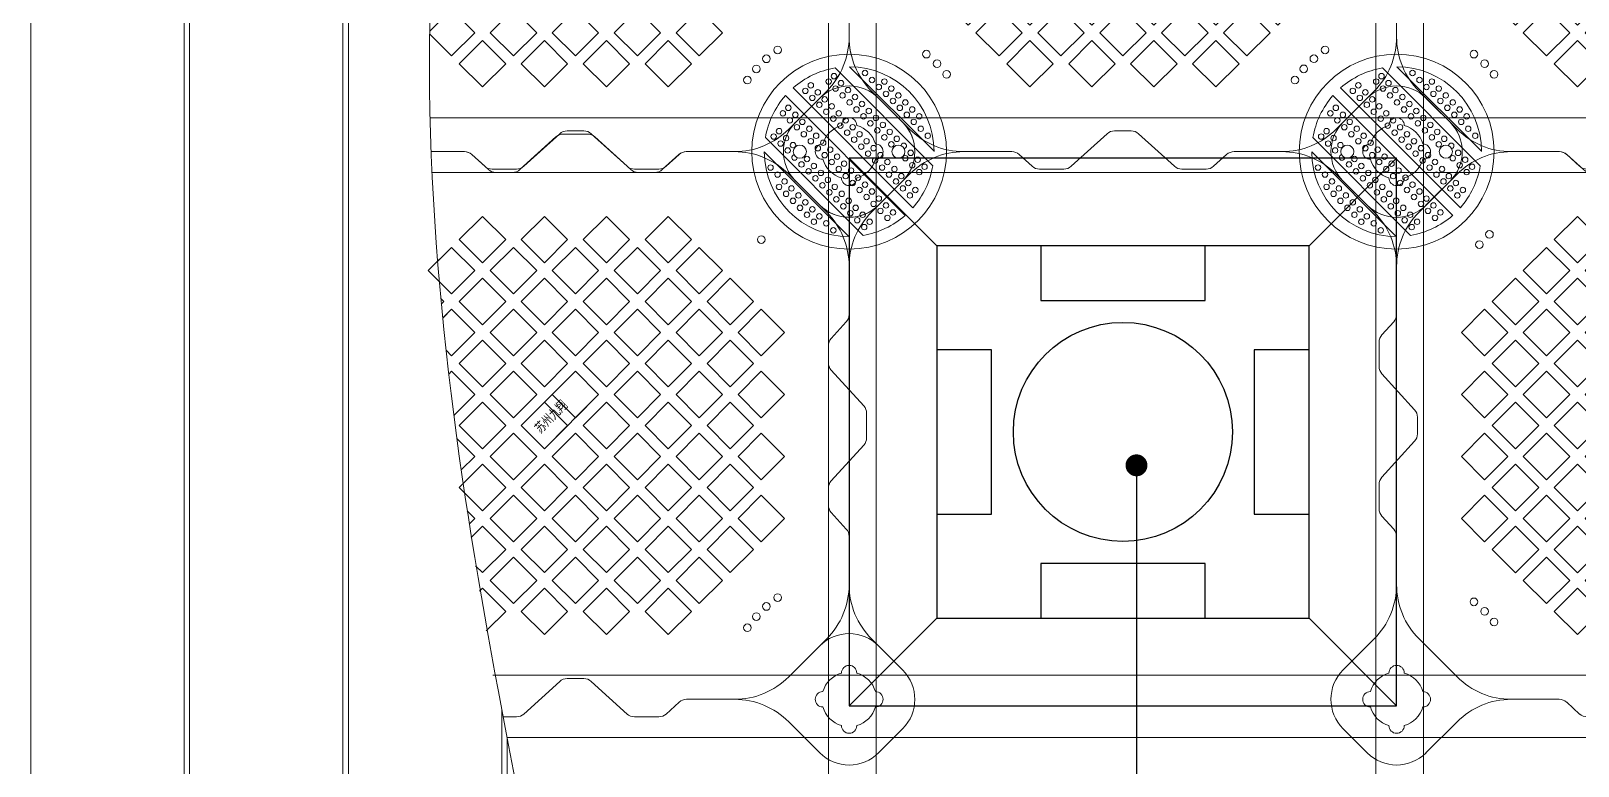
# Model space of a CAD drawing. Extents: x 28691 to 190833, y -3655 to 80068.
# Drawn here: x 49869 to 51282, y 49952 to 50623 of the extents above; entities that cross this region are included whole.
import ezdxf

# ---------------------------------------------------------------- set-up
doc = ezdxf.new("R2010")
doc.units = 0
doc.header["$LTSCALE"] = 10
doc.header["$MEASUREMENT"] = 0
doc.layers.add('2维浮筒', color=7, linetype='Continuous', lineweight=5)
doc.layers.add('码头标注', color=3, linetype='Continuous', lineweight=13)
for name, color, linetype in [('8#槽钢', 6, 'Continuous'), ('桩', 1, 'Continuous'), ('浮动码头木地板', 32, 'Continuous')]:
    doc.layers.add(name, color=color, linetype=linetype)
doc.styles.get("Standard").update_dxf_attribs({"font": 'gbenor.shx', "bigfont": 'gbcbig.shx'})
doc.dimstyles.new('ISO-25', dxfattribs={"dimtxt": 2.5, "dimasz": 2.5, "dimexe": 1.25, "dimexo": 0.625, "dimtad": 1, "dimtxsty": 'Standard', "dimcen": 2.5, "dimadec": 0, "dimazin": 0, "dimtfac": 1, "dimtmove": 0, "dimatfit": 3, "dimfxl": 1, "dimarcsym": 0})

# ---------------------------------------------------------------- blocks, each defined once
blk = doc.blocks.new('旗华浮筒')
at = {"layer": '2维浮筒', "color": 150, "lineweight": 0}
for p, q in [((-548.8, 526.9), (-526.9, 548.8)), ((-473.2, 548.8), (-444.8, 520.5)), ((-26.8, 548.8), (-55.2, 520.5)), ((26.9, 548.8), (48.8, 526.9)), ((-332.9, 513.4), (-344.7, 502.6)), ((-303.9, 516), (-326.1, 516)), ((-297.1, 513.4), (-264.4, 483.6)), ((-202.9, 513.4), (-235.6, 483.6)), ((-196.1, 516), (-173.9, 516)), ((-167.1, 513.4), (-155.3, 502.6)), ((-395.4, 500), (-351.5, 500)), ((-148.5, 500), (-104.7, 500)), ((-257.6, 481), (-242.4, 481)), ((-548.8, 473.2), (-520.5, 444.8)), ((-479.5, 444.8), (-444.8, 479.5)), ((-20.5, 444.8), (-55.2, 479.5)), ((48.8, 473.2), (20.5, 444.8)), ((-500, 351.5), (-500, 395.4)), ((0, 351.3), (0, 395.4)), ((-513.4, 332.9), (-502.6, 344.7)), ((-16.4, 329.4), (-2.6, 344.5)), ((-516, 303.9), (-516, 326.1)), ((-19, 307.4), (-19, 322.6)), ((-513.4, 297.1), (-483.6, 264.4)), ((-16.4, 300.6), (13.4, 267.9)), ((-250, 257.1), (-228.8, 278.3)), ((-242.9, 250), (-221.7, 271.2)), ((-481, 242.4), (-481, 257.6)), ((16, 238.9), (16, 261.1)), ((-513.4, 202.9), (-483.6, 235.6)), ((-16.4, 199.4), (13.4, 232.1)), ((-516, 196.1), (-516, 173.9)), ((-19, 192.6), (-19, 177.4)), ((-16.4, 170.6), (-2.6, 155.5)), ((-513.4, 167.1), (-502.6, 155.3)), ((-500, 104.7), (-500, 148.5)), ((0, 104.7), (0, 148.7)), ((-548.8, 26.8), (-520.5, 55.2)), ((-444.8, 20.5), (-479.5, 55.2)), ((-55.2, 20.5), (-20.5, 55.2)), ((48.8, 26.8), (20.5, 55.2)), ((-329.4, 16.4), (-344.5, 2.6)), ((-307.4, 19), (-322.6, 19)), ((-300.6, 16.4), (-267.9, -13.4)), ((-199.4, 16.4), (-232.1, -13.4)), ((-192.6, 19), (-177.4, 19)), ((-170.6, 16.4), (-155.5, 2.6)), ((-395.4, 0), (-351.3, 0)), ((-148.7, 0), (-104.7, 0)), ((-526.9, -48.8), (-548.8, -26.9)), ((-473.2, -48.8), (-444.8, -20.5)), ((-261.1, -16), (-238.9, -16)), ((-26.8, -48.8), (-55.2, -20.5)), ((48.8, -26.9), (26.9, -48.8))]:
    blk.add_line(p, q, dxfattribs=at)
for points in [[(-334.9, 398.5), (-313.6, 419.7), (-334.9, 440.9), (-356.1, 419.7)], [(-278.3, 398.5), (-257.1, 419.7), (-278.3, 440.9), (-299.5, 419.7)], [(-221.7, 398.5), (-200.5, 419.7), (-221.7, 440.9), (-242.9, 419.7)], [(-165.1, 398.5), (-143.9, 419.7), (-165.1, 440.9), (-186.4, 419.7)], [(-363.1, 370.2), (-341.9, 391.4), (-363.1, 412.6), (-384.4, 391.4)], [(-306.6, 370.2), (-285.4, 391.4), (-306.6, 412.6), (-327.8, 391.4)], [(-250, 370.2), (-228.8, 391.4), (-250, 412.6), (-271.2, 391.4)], [(-193.4, 370.2), (-172.2, 391.4), (-193.4, 412.6), (-214.6, 391.4)], [(-136.9, 370.2), (-115.6, 391.4), (-136.9, 412.6), (-158.1, 391.4)], [(-391.4, 341.9), (-370.2, 363.1), (-391.4, 384.4), (-412.6, 363.1)], [(-334.9, 341.9), (-313.6, 363.1), (-334.9, 384.4), (-356.1, 363.1)], [(-278.3, 341.9), (-257.1, 363.1), (-278.3, 384.4), (-299.5, 363.1)], [(-221.7, 341.9), (-200.5, 363.1), (-221.7, 384.4), (-242.9, 363.1)], [(-165.1, 341.9), (-143.9, 363.1), (-165.1, 384.4), (-186.4, 363.1)], [(-108.6, 341.9), (-87.4, 363.1), (-108.6, 384.4), (-129.8, 363.1)], [(-419.7, 313.6), (-398.5, 334.9), (-419.7, 356.1), (-440.9, 334.9)], [(-363.1, 313.6), (-341.9, 334.9), (-363.1, 356.1), (-384.4, 334.9)], [(-306.6, 313.6), (-285.4, 334.9), (-306.6, 356.1), (-327.8, 334.9)], [(-250, 313.6), (-228.8, 334.9), (-250, 356.1), (-271.2, 334.9)], [(-193.4, 313.6), (-172.2, 334.9), (-193.4, 356.1), (-214.6, 334.9)], [(-136.9, 313.6), (-115.6, 334.9), (-136.9, 356.1), (-158.1, 334.9)], [(-80.3, 313.6), (-59.1, 334.9), (-80.3, 356.1), (-101.5, 334.9)], [(-391.4, 285.4), (-370.2, 306.6), (-391.4, 327.8), (-412.6, 306.6)], [(-334.9, 285.4), (-313.6, 306.6), (-334.9, 327.8), (-356.1, 306.6)], [(-278.3, 285.4), (-257.1, 306.6), (-278.3, 327.8), (-299.5, 306.6)], [(-221.7, 285.4), (-200.5, 306.6), (-221.7, 327.8), (-242.9, 306.6)], [(-165.1, 285.4), (-143.9, 306.6), (-165.1, 327.8), (-186.4, 306.6)], [(-108.6, 285.4), (-87.4, 306.6), (-108.6, 327.8), (-129.8, 306.6)], [(-419.7, 257.1), (-398.5, 278.3), (-419.7, 299.5), (-440.9, 278.3)], [(-363.1, 257.1), (-341.9, 278.3), (-363.1, 299.5), (-384.4, 278.3)], [(-306.6, 257.1), (-285.4, 278.3), (-306.6, 299.5), (-327.8, 278.3)], [(-193.4, 257.1), (-172.2, 278.3), (-193.4, 299.5), (-214.6, 278.3)], [(-136.9, 257.1), (-115.6, 278.3), (-136.9, 299.5), (-158.1, 278.3)], [(-80.3, 257.1), (-59.1, 278.3), (-80.3, 299.5), (-101.5, 278.3)], [(-391.4, 228.8), (-370.2, 250), (-391.4, 271.2), (-412.6, 250)], [(-334.9, 228.8), (-313.6, 250), (-334.9, 271.2), (-356.1, 250)], [(-278.3, 228.8), (-257.1, 250), (-278.3, 271.2), (-299.5, 250)], [(-165.1, 228.8), (-143.9, 250), (-165.1, 271.2), (-186.4, 250)], [(-108.6, 228.8), (-87.4, 250), (-108.6, 271.2), (-129.8, 250)], [(-419.7, 200.5), (-398.5, 221.7), (-419.7, 242.9), (-440.9, 221.7)], [(-363.1, 200.5), (-341.9, 221.7), (-363.1, 242.9), (-384.4, 221.7)], [(-306.6, 200.5), (-285.4, 221.7), (-306.6, 242.9), (-327.8, 221.7)], [(-250, 200.5), (-228.8, 221.7), (-250, 242.9), (-271.2, 221.7)], [(-193.4, 200.5), (-172.2, 221.7), (-193.4, 242.9), (-214.6, 221.7)], [(-136.9, 200.5), (-115.6, 221.7), (-136.9, 242.9), (-158.1, 221.7)], [(-80.3, 200.5), (-59.1, 221.7), (-80.3, 242.9), (-101.5, 221.7)], [(-391.4, 172.2), (-370.2, 193.4), (-391.4, 214.6), (-412.6, 193.4)], [(-334.9, 172.2), (-313.6, 193.4), (-334.9, 214.6), (-356.1, 193.4)], [(-278.3, 172.2), (-257.1, 193.4), (-278.3, 214.6), (-299.5, 193.4)], [(-221.7, 172.2), (-200.5, 193.4), (-221.7, 214.6), (-242.9, 193.4)], [(-165.1, 172.2), (-143.9, 193.4), (-165.1, 214.6), (-186.4, 193.4)], [(-108.6, 172.2), (-87.4, 193.4), (-108.6, 214.6), (-129.8, 193.4)], [(-419.7, 143.9), (-398.5, 165.1), (-419.7, 186.4), (-440.9, 165.1)], [(-363.1, 143.9), (-341.9, 165.1), (-363.1, 186.4), (-384.4, 165.1)], [(-306.6, 143.9), (-285.4, 165.1), (-306.6, 186.4), (-327.8, 165.1)], [(-250, 143.9), (-228.8, 165.1), (-250, 186.4), (-271.2, 165.1)], [(-193.4, 143.9), (-172.2, 165.1), (-193.4, 186.4), (-214.6, 165.1)], [(-136.9, 143.9), (-115.6, 165.1), (-136.9, 186.4), (-158.1, 165.1)], [(-80.3, 143.9), (-59.1, 165.1), (-80.3, 186.4), (-101.5, 165.1)], [(-391.4, 115.6), (-370.2, 136.9), (-391.4, 158.1), (-412.6, 136.9)], [(-334.9, 115.6), (-313.6, 136.9), (-334.9, 158.1), (-356.1, 136.9)], [(-278.3, 115.6), (-257.1, 136.9), (-278.3, 158.1), (-299.5, 136.9)], [(-221.7, 115.6), (-200.5, 136.9), (-221.7, 158.1), (-242.9, 136.9)], [(-165.1, 115.6), (-143.9, 136.9), (-165.1, 158.1), (-186.4, 136.9)], [(-108.6, 115.6), (-87.4, 136.9), (-108.6, 158.1), (-129.8, 136.9)], [(-363.1, 87.4), (-341.9, 108.6), (-363.1, 129.8), (-384.4, 108.6)], [(-306.6, 87.4), (-285.4, 108.6), (-306.6, 129.8), (-327.8, 108.6)], [(-250, 87.4), (-228.8, 108.6), (-250, 129.8), (-271.2, 108.6)], [(-193.4, 87.4), (-172.2, 108.6), (-193.4, 129.8), (-214.6, 108.6)], [(-136.9, 87.4), (-115.6, 108.6), (-136.9, 129.8), (-158.1, 108.6)], [(-334.9, 59.1), (-313.6, 80.3), (-334.9, 101.5), (-356.1, 80.3)], [(-278.3, 59.1), (-257.1, 80.3), (-278.3, 101.5), (-299.5, 80.3)], [(-221.7, 59.1), (-200.5, 80.3), (-221.7, 101.5), (-242.9, 80.3)], [(-165.1, 59.1), (-143.9, 80.3), (-165.1, 101.5), (-186.4, 80.3)]]:
    blk.add_lwpolyline(points, close=True, dxfattribs=at)
for points in [[(-228.8, 278.3), (-250, 299.5), (-271.2, 278.3), (-250, 257.1)], [(-242.9, 250), (-221.7, 228.8), (-200.5, 250), (-221.7, 271.2)]]:
    blk.add_lwpolyline(points, dxfattribs=at)
for centre in [(-411, 429.4), (-84.8, 424.4), (-429.4, 411), (-419.7, 419.7), (-75.6, 415.2), (-434.7, 92.9), (-424.4, 84.8), (-415.2, 75.6), (-80.3, 80.3), (-407.1, 65.3)]:
    blk.add_circle(centre, 3.5, dxfattribs=at)
for centre, radius, start, end in [((-500, 522), 38, 45, 135), ((0, 522), 38, 45, 135), ((-522, 500), 38, 135, 225), ((-500, 500), 25, 106.2602, 163.7398), ((-500, 524), 7, 0, 180), ((-500, 500), 25, 16.2602, 73.7398), ((0, 500), 25, 106.2602, 163.7398), ((0, 524), 7, 0, 180), ((0, 500), 25, 16.2602, 73.7398), ((22, 500), 38, 315, 45), ((-395.3, 570), 70, 225, 270), ((-326.1, 506), 10, 90, 132.2737), ((-303.9, 506), 10, 47.7263, 90), ((-196.1, 506), 10, 90, 132.2737), ((-173.9, 506), 10, 47.7263, 90), ((-104.7, 570), 70, 270, 315), ((-524, 500), 7, 90, 270), ((-476, 500), 7, 270, 90), ((-395.3, 430), 70, 90, 135), ((-351.5, 510), 10, 270, 312.2737), ((-148.5, 510), 10, 227.7263, 270), ((-104.7, 430), 70, 45, 90), ((-24, 500), 7, 90, 270), ((24, 500), 7, 270, 90), ((-500, 500), 25, 196.2602, 253.7398), ((-500, 500), 25, 286.2602, 343.7398), ((-257.6, 491), 10, 227.7263, 270), ((-242.4, 491), 10, 270, 312.2737), ((0, 500), 25, 196.2602, 253.7398), ((0, 500), 25, 286.2602, 343.7398), ((-500, 476), 7, 180, 0), ((0, 476), 7, 180, 0), ((-570, 395.3), 70, 0, 45), ((-430, 395.3), 70, 135, 180), ((-70, 395.3), 70, 0, 45), ((70, 395.3), 70, 135, 180), ((-510, 351.5), 10, 317.7263, 0), ((-10, 351.3), 10, 317.7263, 0), ((-506, 326.1), 10, 137.7263, 180), ((-9, 322.6), 10, 137.7263, 180), ((-506, 303.9), 10, 180, 222.2737), ((-9, 307.4), 10, 180, 222.2737), ((-491, 257.6), 10, 0, 42.2737), ((6, 261.1), 10, 0, 42.2737), ((-491, 242.4), 10, 317.7263, 0), ((6, 238.9), 10, 317.7263, 0), ((-506, 196.1), 10, 137.7263, 180), ((-9, 192.6), 10, 137.7263, 180), ((-506, 173.9), 10, 180, 222.2737), ((-9, 177.4), 10, 180, 222.2737), ((-10, 148.7), 10, 0, 42.2737), ((-510, 148.5), 10, 0, 42.2737), ((-570, 104.7), 70, 315, 0), ((-430, 104.7), 70, 180, 225), ((-70, 104.7), 70, 315, 0), ((70, 104.7), 70, 180, 225), ((-500, 24), 7, 0, 180), ((0, 24), 7, 0, 180), ((-522, 0), 38, 135, 225), ((-500, 0), 25, 106.2602, 163.7398), ((-500, 0), 25, 16.2602, 73.7398), ((-395.3, 70), 70, 225, 270), ((-322.6, 9), 10, 90, 132.2737), ((-307.4, 9), 10, 47.7263, 90), ((-192.6, 9), 10, 90, 132.2737), ((-177.4, 9), 10, 47.7263, 90), ((-104.7, 70), 70, 270, 315), ((0, 0), 25, 106.2602, 163.7398), ((0, 0), 25, 16.2602, 73.7398), ((22, 0), 38, 315, 45), ((-524, 0), 7, 90, 270), ((-476, 0), 7, 270, 90), ((-395.3, -70), 70, 90, 135), ((-351.3, 10), 10, 270, 312.2737), ((-148.7, 10), 10, 227.7263, 270), ((-104.7, -70), 70, 45, 90), ((-24, 0), 7, 90, 270), ((24, 0), 7, 270, 90), ((-500, 0), 25, 196.2602, 253.7398), ((-500, 0), 25, 286.2602, 343.7398), ((-261.1, -6), 10, 227.7263, 270), ((-238.9, -6), 10, 270, 312.2737), ((0, 0), 25, 196.2602, 253.7398), ((0, 0), 25, 286.2602, 343.7398), ((-500, -24), 7, 180, 0), ((0, -24), 7, 180, 0), ((-500, -22), 38, 225, 315), ((0, -22), 38, 225, 315)]:
    blk.add_arc(centre, radius, start, end, dxfattribs=at)
blk = doc.blocks.new('dsm2')
at = {"color": 150, "lineweight": 5}
for p, q in [((-77.5, 0.3), (-0.3, 77.5)), ((-76.4, -12.8), (12.8, 76.4)), ((-58.2, -51.2), (51.2, 58.2)), ((-51.2, -58.2), (58.2, 51.2)), ((-12.8, -76.4), (76.4, 12.8)), ((0.3, -77.5), (77.5, -0.3))]:
    blk.add_line(p, q, dxfattribs=at)
for centre, radius in [((0, 0), 89), ((-14.5, 71.8), 2.5), ((13.8, 68.9), 2.5), ((-38.5, 57.6), 2.5), ((-32.2, 64), 2.5), ((-27.2, 59), 2.5), ((-20.9, 65.4), 2.5), ((1.1, 56.2), 2.5), ((7.4, 62.6), 2.5), ((12.4, 57.6), 2.5), ((18.7, 64), 2.5), ((28.6, 54.1), 2.5), ((35, 60.5), 2.5), ((40, 55.5), 2.5), ((-51.3, 44.9), 2.5), ((-46.3, 40), 2.5), ((-44.9, 51.3), 2.5), ((-40, 46.3), 2.5), ((-33.6, 52.7), 2.5), ((-11.7, 43.5), 2.5), ((0, 45), 6), ((6, 51.3), 2.5), ((15.9, 41.4), 2.5), ((22.3, 47.7), 2.5), ((27.2, 42.8), 2.5), ((33.6, 49.1), 2.5), ((55.5, 40), 2.5), ((-64, 32.2), 2.5), ((-59, 27.2), 2.5), ((-57.6, 38.5), 2.5), ((-52.7, 33.6), 2.5), ((-24.4, 30.8), 2.5), ((-19.4, 25.8), 2.5), ((-18, 37.1), 2.5), ((-13.1, 32.2), 2.5), ((-6.7, 38.5), 2.5), ((3.2, 28.6), 2.5), ((9.5, 35), 2.5), ((14.5, 30.1), 2.5), ((20.9, 36.4), 2.5), ((42.8, 27.2), 2.5), ((49.1, 33.6), 2.5), ((54.1, 28.6), 2.5), ((60.5, 35), 2.5), ((-71.8, 14.5), 2.5), ((-65.4, 20.9), 2.5), ((-43.5, 11.7), 2.5), ((-37.1, 18), 2.5), ((-32.2, 13.1), 2.5), ((-30.8, 24.4), 2.5), ((-25.8, 19.4), 2.5), ((-9.5, 15.9), 2.5), ((-3.2, 22.3), 2.5), ((1.8, 17.3), 2.5), ((8.1, 23.7), 2.5), ((30.1, 14.5), 2.5), ((36.4, 20.9), 2.5), ((41.4, 15.9), 2.5), ((47.7, 22.3), 2.5), ((57.6, 12.4), 2.5), ((64, 18.7), 2.5), ((68.9, 13.8), 2.5), ((-56.2, -1.1), 2.5), ((-49.9, 5.3), 2.5), ((-44.9, 0.4), 2.5), ((-38.5, 6.7), 2.5), ((-22.3, 3.2), 2.5), ((-17.3, -1.8), 2.5), ((-15.9, 9.5), 2.5), ((-11, 4.6), 2.5), ((-4.6, 11), 2.5), ((17.3, 1.8), 2.5), ((23.7, 8.1), 2.5), ((28.6, 3.2), 2.5), ((35, 9.5), 2.5), ((44.9, -0.4), 2.5), ((51.3, 6), 2.5), ((56.2, 1.1), 2.5), ((62.6, 7.4), 2.5), ((-68.9, -13.8), 2.5), ((-62.6, -7.4), 2.5), ((-57.6, -12.4), 2.5), ((-51.3, -6), 2.5), ((-41.4, -15.9), 2.5), ((-35, -9.5), 2.5), ((-30.1, -14.5), 2.5), ((-28.6, -3.2), 2.5), ((-23.7, -8.1), 2.5), ((4.6, -11), 2.5), ((9.5, -15.9), 2.5), ((11, -4.6), 2.5), ((15.9, -9.5), 2.5), ((22.3, -3.2), 2.5), ((32.2, -13.1), 2.5), ((38.5, -6.7), 2.5), ((43.5, -11.7), 2.5), ((49.9, -5.3), 2.5), ((71.8, -14.5), 2.5), ((-64, -18.7), 2.5), ((-54.1, -28.6), 2.5), ((-47.7, -22.3), 2.5), ((-42.8, -27.2), 2.5), ((-36.4, -20.9), 2.5), ((-14.5, -30.1), 2.5), ((-8.1, -23.7), 2.5), ((-3.2, -28.6), 2.5), ((-1.8, -17.3), 2.5), ((3.2, -22.3), 2.5), ((19.4, -25.8), 2.5), ((25.8, -19.4), 2.5), ((30.8, -24.4), 2.5), ((37.1, -18), 2.5), ((59, -27.2), 2.5), ((65.4, -20.9), 2.5), ((-60.5, -35), 2.5), ((-55.5, -40), 2.5), ((-49.1, -33.6), 2.5), ((-27.2, -42.8), 2.5), ((-20.9, -36.4), 2.5), ((-15.9, -41.4), 2.5), ((-9.5, -35), 2.5), ((0, -45), 6), ((6.7, -38.5), 2.5), ((11.7, -43.5), 2.5), ((13.1, -32.2), 2.5), ((18, -37.1), 2.5), ((24.4, -30.8), 2.5), ((46.3, -40), 2.5), ((52.7, -33.6), 2.5), ((57.6, -38.5), 2.5), ((64, -32.2), 2.5), ((-40, -55.5), 2.5), ((-33.6, -49.1), 2.5), ((-28.6, -54.1), 2.5), ((-22.3, -47.7), 2.5), ((-12.4, -57.6), 2.5), ((-6, -51.3), 2.5), ((-1.1, -56.2), 2.5), ((33.6, -52.7), 2.5), ((38.5, -57.6), 2.5), ((40, -46.3), 2.5), ((44.9, -51.3), 2.5), ((51.3, -44.9), 2.5), ((-35, -60.5), 2.5), ((-18.7, -64), 2.5), ((-13.8, -68.9), 2.5), ((-7.4, -62.6), 2.5), ((14.5, -71.8), 2.5), ((20.9, -65.4), 2.5), ((27.2, -59), 2.5), ((32.2, -64), 2.5)]:
    blk.add_circle(centre, radius, dxfattribs=at)
for centre, radius, start, end in [((0, 0), 77.5, 90.2087, 179.7913), ((0, 0), 77.5, 48.6991, 80.4959), ((-5.3, 49.9), 2.5, 9.9886, 265.1119), ((0, 0), 77.5, 9.5041, 41.3009), ((0, 0), 77.5, 189.5041, 221.3009), ((0, 0), 77.5, 270.2087, 359.7913), ((5.3, -49.9), 2.5, 189.9886, 85.1119), ((0, 0), 77.5, 228.6991, 260.4959)]:
    blk.add_arc(centre, radius, start, end, dxfattribs=at)
blk = doc.blocks.new('ds')
at = {"color": 251, "lineweight": 5, "rotation": 90}
blk.add_blockref('dsm2', (0, 0), dxfattribs=at)
blk = doc.blocks.new('z')
at = {"layer": '桩'}
for p, q in [((-250, 250), (-170, 170)), ((170, 170), (250, 250)), ((-170, -170), (-250, -250)), ((170, -170), (250, -250))]:
    blk.add_line(p, q, dxfattribs=at)
for points in [[(-250, -250), (250, -250), (250, 250), (-250, 250)], [(-170, -170), (170, -170), (170, 170), (-170, 170)], [(-75, 120), (75, 120), (75, 170), (-75, 170)], [(-120, -75), (-120, 75), (-170, 75), (-170, -75)], [(170, -75), (170, 75), (120, 75), (120, -75)], [(-75, -170), (75, -170), (75, -120), (-75, -120)]]:
    blk.add_lwpolyline(points, close=True, dxfattribs=at)
blk.add_circle((0, 0), 100, dxfattribs=at)

msp = doc.modelspace()

# ---------------------------------------------------------------- linework, layer by layer
at = {"layer": '2维浮筒', "color": 150, "lineweight": 0}
for p, q in [((50616.412, 50617.19), (50616.412, 50661.345)), ((50595.91, 50567.844), (50561.179, 50533.113)), ((50589.58, 50561.439), (50561.254, 50533.113)), ((50589.58, 50561.439), (50561.254, 50533.113)), ((50665.24, 50539.443), (50636.915, 50567.768)), ((50643.32, 50561.439), (50665.24, 50539.518)), ((50643.32, 50561.439), (50665.24, 50539.518)), ((50319.273, 50499.211), (50352.052, 50529.01)), ((50377.546, 50528.611), (50355.278, 50528.611)), ((50377.546, 50528.611), (50355.278, 50528.611)), ((50374.046, 50531.611), (50358.778, 50531.611)), ((50413.552, 50499.211), (50380.773, 50529.01)), ((50315.773, 50496.211), (50348.552, 50526.01)), ((50315.773, 50496.211), (50348.552, 50526.01)), ((50417.052, 50496.211), (50384.273, 50526.01)), ((50417.052, 50496.211), (50384.273, 50526.01)), ((50265.146, 50512.611), (50234.619, 50512.611)), ((50265.146, 50512.611), (50234.761, 50512.611)), ((50264.946, 50512.611), (50234.761, 50512.611)), ((50283.552, 50499.211), (50271.673, 50510.01)), ((50287.052, 50496.211), (50271.873, 50510.01)), ((50287.052, 50496.211), (50271.873, 50510.01)), ((50445.773, 50496.211), (50460.952, 50510.01)), ((50445.773, 50496.211), (50460.952, 50510.01)), ((50449.273, 50499.211), (50461.152, 50510.01)), ((50511.681, 50512.611), (50467.678, 50512.611)), ((50511.681, 50512.611), (50467.678, 50512.611)), ((50511.681, 50512.611), (50467.878, 50512.611)), ((50312.546, 50496.611), (50290.278, 50496.611)), ((50309.046, 50493.611), (50293.778, 50493.611)), ((50309.046, 50493.611), (50293.778, 50493.611)), ((50420.278, 50496.611), (50442.546, 50496.611)), ((50423.778, 50493.611), (50439.046, 50493.611)), ((50423.778, 50493.611), (50439.046, 50493.611)), ((50595.91, 50457.377), (50561.179, 50492.108)), ((50595.91, 50457.377), (50561.179, 50492.108)), ((50589.58, 50463.782), (50561.254, 50492.108)), ((50665.24, 50485.778), (50636.915, 50457.453)), ((50665.24, 50485.778), (50636.915, 50457.453)), ((50665.24, 50485.703), (50643.32, 50463.782)), ((50616.412, 50363.877), (50616.412, 50407.88)), ((50616.412, 50363.877), (50616.412, 50407.88)), ((50600.013, 50341.971), (50613.812, 50357.15)), ((50600.013, 50341.971), (50613.812, 50357.15)), ((50597.412, 50319.977), (50597.412, 50335.245)), ((50597.412, 50319.977), (50597.412, 50335.245)), ((50600.013, 50313.25), (50629.812, 50280.471)), ((50600.013, 50313.25), (50629.812, 50280.471)), ((50632.412, 50251.477), (50632.412, 50273.745)), ((50632.412, 50251.477), (50632.412, 50273.745)), ((50600.013, 50211.971), (50629.812, 50244.75)), ((50600.013, 50211.971), (50629.812, 50244.75)), ((50597.412, 50205.245), (50597.412, 50189.977)), ((50597.412, 50205.245), (50597.412, 50189.977)), ((50600.013, 50183.25), (50613.812, 50168.071)), ((50600.013, 50183.25), (50613.812, 50168.071)), ((50616.412, 50117.19), (50616.412, 50161.345)), ((50616.412, 50117.19), (50616.412, 50161.345)), ((50595.91, 50067.844), (50561.179, 50033.113)), ((50595.91, 50067.844), (50561.179, 50033.113)), ((50589.58, 50061.439), (50561.254, 50033.113)), ((50665.24, 50039.443), (50636.915, 50067.768)), ((50665.24, 50039.443), (50636.915, 50067.768)), ((50643.32, 50061.439), (50665.24, 50039.518)), ((50319.273, 49999.211), (50352.052, 50029.01)), ((50374.046, 50031.611), (50358.778, 50031.611)), ((50413.552, 49999.211), (50380.773, 50029.01)), ((50449.273, 49999.211), (50461.152, 50010.01)), ((50511.681, 50012.611), (50467.878, 50012.611)), ((50312.546, 49996.611), (50300.399, 49996.611)), ((50420.278, 49996.611), (50442.546, 49996.611)), ((50589.58, 49963.782), (50561.254, 49992.108)), ((50665.24, 49985.703), (50643.32, 49963.782))]:
    msp.add_line(p, q, dxfattribs=at)
for points in [[(50233.433, 50619.818), (50253.275, 50599.976), (50274.488, 50621.189), (50253.275, 50642.402), (50233.479, 50622.606)], [(50242.397, 50393.697), (50253.275, 50382.819), (50274.488, 50404.032), (50253.275, 50425.245), (50240.791, 50412.761)], [(50243.953, 50373.497), (50246.204, 50375.748), (50243.488, 50378.464)], [(50244.219, 50373.763), (50246.204, 50375.748), (50243.806, 50378.145)], [(50248.271, 50331.255), (50253.275, 50326.25), (50274.488, 50347.463), (50253.275, 50368.677), (50245.203, 50360.605)], [(50248.596, 50330.93), (50253.275, 50326.25), (50274.488, 50347.463), (50253.275, 50368.677), (50245.471, 50360.873)], [(50255.373, 50271.78), (50274.488, 50290.895), (50253.275, 50312.108), (50250.728, 50309.561)], [(50255.562, 50271.969), (50274.488, 50290.895), (50253.275, 50312.108), (50250.972, 50309.805)], [(50262.159, 50221.997), (50274.488, 50234.326), (50258.164, 50250.65)], [(50262.213, 50222.051), (50274.488, 50234.326), (50258.348, 50250.466)], [(50265.17, 50201.218), (50281.559, 50184.829), (50302.773, 50206.042), (50281.559, 50227.255), (50263.96, 50209.656)], [(50269.382, 50172.651), (50274.488, 50177.758), (50267.591, 50184.655)], [(50269.542, 50172.812), (50274.488, 50177.758), (50267.727, 50184.519)], [(50275.255, 50134.565), (50281.559, 50128.26), (50302.773, 50149.473), (50281.559, 50170.687), (50271.245, 50160.372)], [(50275.794, 50134.026), (50281.559, 50128.26), (50302.773, 50149.473), (50281.559, 50170.687), (50271.472, 50160.599)], [(50284.934, 50075.067), (50302.773, 50092.905), (50281.559, 50114.118), (50278.94, 50111.499)], [(50285.784, 50075.916), (50302.773, 50092.905), (50281.559, 50114.118), (50279.49, 50112.048)]]:
    msp.add_lwpolyline(points, dxfattribs=at)
for points in [[(50331.057, 50621.189), (50309.844, 50642.402), (50288.63, 50621.189), (50309.844, 50599.976)], [(50387.625, 50621.189), (50366.412, 50642.402), (50345.199, 50621.189), (50366.412, 50599.976)], [(50444.194, 50621.189), (50422.981, 50642.402), (50401.768, 50621.189), (50422.981, 50599.976)], [(50500.762, 50621.189), (50479.549, 50642.402), (50458.336, 50621.189), (50479.549, 50599.976)], [(50302.773, 50592.905), (50281.559, 50614.118), (50260.346, 50592.905), (50281.559, 50571.692)], [(50359.341, 50592.905), (50338.128, 50614.118), (50316.915, 50592.905), (50338.128, 50571.692)], [(50415.91, 50592.905), (50394.696, 50614.118), (50373.483, 50592.905), (50394.696, 50571.692)], [(50472.478, 50592.905), (50451.265, 50614.118), (50430.052, 50592.905), (50451.265, 50571.692)], [(50302.773, 50432.316), (50281.559, 50453.529), (50260.346, 50432.316), (50281.559, 50411.103)], [(50302.773, 50432.316), (50281.559, 50453.529), (50260.346, 50432.316), (50281.559, 50411.103)], [(50359.341, 50432.316), (50338.128, 50453.529), (50316.915, 50432.316), (50338.128, 50411.103)], [(50359.341, 50432.316), (50338.128, 50453.529), (50316.915, 50432.316), (50338.128, 50411.103)], [(50415.91, 50432.316), (50394.696, 50453.529), (50373.483, 50432.316), (50394.696, 50411.103)], [(50415.91, 50432.316), (50394.696, 50453.529), (50373.483, 50432.316), (50394.696, 50411.103)], [(50472.478, 50432.316), (50451.265, 50453.529), (50430.052, 50432.316), (50451.265, 50411.103)], [(50472.478, 50432.316), (50451.265, 50453.529), (50430.052, 50432.316), (50451.265, 50411.103)], [(50274.488, 50404.032), (50253.275, 50425.245), (50232.062, 50404.032), (50253.275, 50382.819)], [(50331.057, 50404.032), (50309.844, 50425.245), (50288.63, 50404.032), (50309.844, 50382.819)], [(50331.057, 50404.032), (50309.844, 50425.245), (50288.63, 50404.032), (50309.844, 50382.819)], [(50387.625, 50404.032), (50366.412, 50425.245), (50345.199, 50404.032), (50366.412, 50382.819)], [(50387.625, 50404.032), (50366.412, 50425.245), (50345.199, 50404.032), (50366.412, 50382.819)], [(50444.194, 50404.032), (50422.981, 50425.245), (50401.768, 50404.032), (50422.981, 50382.819)], [(50444.194, 50404.032), (50422.981, 50425.245), (50401.768, 50404.032), (50422.981, 50382.819)], [(50500.762, 50404.032), (50479.549, 50425.245), (50458.336, 50404.032), (50479.549, 50382.819)], [(50500.762, 50404.032), (50479.549, 50425.245), (50458.336, 50404.032), (50479.549, 50382.819)], [(50302.773, 50375.748), (50281.559, 50396.961), (50260.346, 50375.748), (50281.559, 50354.534)], [(50302.773, 50375.748), (50281.559, 50396.961), (50260.346, 50375.748), (50281.559, 50354.534)], [(50359.341, 50375.748), (50338.128, 50396.961), (50316.915, 50375.748), (50338.128, 50354.534)], [(50359.341, 50375.748), (50338.128, 50396.961), (50316.915, 50375.748), (50338.128, 50354.534)], [(50415.91, 50375.748), (50394.696, 50396.961), (50373.483, 50375.748), (50394.696, 50354.534)], [(50415.91, 50375.748), (50394.696, 50396.961), (50373.483, 50375.748), (50394.696, 50354.534)], [(50472.478, 50375.748), (50451.265, 50396.961), (50430.052, 50375.748), (50451.265, 50354.534)], [(50472.478, 50375.748), (50451.265, 50396.961), (50430.052, 50375.748), (50451.265, 50354.534)], [(50529.047, 50375.748), (50507.834, 50396.961), (50486.62, 50375.748), (50507.834, 50354.534)], [(50529.047, 50375.748), (50507.834, 50396.961), (50486.62, 50375.748), (50507.834, 50354.534)], [(50331.057, 50347.463), (50309.844, 50368.677), (50288.63, 50347.463), (50309.844, 50326.25)], [(50331.057, 50347.463), (50309.844, 50368.677), (50288.63, 50347.463), (50309.844, 50326.25)], [(50387.625, 50347.463), (50366.412, 50368.677), (50345.199, 50347.463), (50366.412, 50326.25)], [(50387.625, 50347.463), (50366.412, 50368.677), (50345.199, 50347.463), (50366.412, 50326.25)], [(50444.194, 50347.463), (50422.981, 50368.677), (50401.768, 50347.463), (50422.981, 50326.25)], [(50444.194, 50347.463), (50422.981, 50368.677), (50401.768, 50347.463), (50422.981, 50326.25)], [(50500.762, 50347.463), (50479.549, 50368.677), (50458.336, 50347.463), (50479.549, 50326.25)], [(50500.762, 50347.463), (50479.549, 50368.677), (50458.336, 50347.463), (50479.549, 50326.25)], [(50557.331, 50347.463), (50536.118, 50368.677), (50514.905, 50347.463), (50536.118, 50326.25)], [(50557.331, 50347.463), (50536.118, 50368.677), (50514.905, 50347.463), (50536.118, 50326.25)], [(50302.773, 50319.179), (50281.559, 50340.392), (50260.346, 50319.179), (50281.559, 50297.966)], [(50302.773, 50319.179), (50281.559, 50340.392), (50260.346, 50319.179), (50281.559, 50297.966)], [(50359.341, 50319.179), (50338.128, 50340.392), (50316.915, 50319.179), (50338.128, 50297.966)], [(50359.341, 50319.179), (50338.128, 50340.392), (50316.915, 50319.179), (50338.128, 50297.966)], [(50415.91, 50319.179), (50394.696, 50340.392), (50373.483, 50319.179), (50394.696, 50297.966)], [(50415.91, 50319.179), (50394.696, 50340.392), (50373.483, 50319.179), (50394.696, 50297.966)], [(50472.478, 50319.179), (50451.265, 50340.392), (50430.052, 50319.179), (50451.265, 50297.966)], [(50472.478, 50319.179), (50451.265, 50340.392), (50430.052, 50319.179), (50451.265, 50297.966)], [(50529.047, 50319.179), (50507.834, 50340.392), (50486.62, 50319.179), (50507.834, 50297.966)], [(50529.047, 50319.179), (50507.834, 50340.392), (50486.62, 50319.179), (50507.834, 50297.966)], [(50331.057, 50290.895), (50309.844, 50312.108), (50288.63, 50290.895), (50309.844, 50269.682)], [(50331.057, 50290.895), (50309.844, 50312.108), (50288.63, 50290.895), (50309.844, 50269.682)], [(50387.625, 50290.895), (50366.412, 50312.108), (50316.915, 50262.611), (50338.128, 50241.397)], [(50387.625, 50290.895), (50366.412, 50312.108), (50345.199, 50290.895), (50366.412, 50269.682)], [(50444.194, 50290.895), (50422.981, 50312.108), (50401.768, 50290.895), (50422.981, 50269.682)], [(50444.194, 50290.895), (50422.981, 50312.108), (50401.768, 50290.895), (50422.981, 50269.682)], [(50500.762, 50290.895), (50479.549, 50312.108), (50458.336, 50290.895), (50479.549, 50269.682)], [(50500.762, 50290.895), (50479.549, 50312.108), (50458.336, 50290.895), (50479.549, 50269.682)], [(50557.331, 50290.895), (50536.118, 50312.108), (50514.905, 50290.895), (50536.118, 50269.682)], [(50557.331, 50290.895), (50536.118, 50312.108), (50514.905, 50290.895), (50536.118, 50269.682)], [(50302.773, 50262.611), (50281.559, 50283.824), (50260.346, 50262.611), (50281.559, 50241.397)], [(50302.773, 50262.611), (50281.559, 50283.824), (50260.346, 50262.611), (50281.559, 50241.397)], [(50359.341, 50262.611), (50338.128, 50283.824), (50316.915, 50262.611), (50338.128, 50241.397)], [(50415.91, 50262.611), (50394.696, 50283.824), (50373.483, 50262.611), (50394.696, 50241.397)], [(50415.91, 50262.611), (50394.696, 50283.824), (50373.483, 50262.611), (50394.696, 50241.397)], [(50472.478, 50262.611), (50451.265, 50283.824), (50430.052, 50262.611), (50451.265, 50241.397)], [(50472.478, 50262.611), (50451.265, 50283.824), (50430.052, 50262.611), (50451.265, 50241.397)], [(50529.047, 50262.611), (50507.834, 50283.824), (50486.62, 50262.611), (50507.834, 50241.397)], [(50529.047, 50262.611), (50507.834, 50283.824), (50486.62, 50262.611), (50507.834, 50241.397)], [(50331.057, 50234.326), (50309.844, 50255.54), (50288.63, 50234.326), (50309.844, 50213.113)], [(50331.057, 50234.326), (50309.844, 50255.54), (50288.63, 50234.326), (50309.844, 50213.113)], [(50387.625, 50234.326), (50366.412, 50255.54), (50345.199, 50234.326), (50366.412, 50213.113)], [(50387.625, 50234.326), (50366.412, 50255.54), (50345.199, 50234.326), (50366.412, 50213.113)], [(50444.194, 50234.326), (50422.981, 50255.54), (50401.768, 50234.326), (50422.981, 50213.113)], [(50444.194, 50234.326), (50422.981, 50255.54), (50401.768, 50234.326), (50422.981, 50213.113)], [(50500.762, 50234.326), (50479.549, 50255.54), (50458.336, 50234.326), (50479.549, 50213.113)], [(50500.762, 50234.326), (50479.549, 50255.54), (50458.336, 50234.326), (50479.549, 50213.113)], [(50557.331, 50234.326), (50536.118, 50255.54), (50514.905, 50234.326), (50536.118, 50213.113)], [(50557.331, 50234.326), (50536.118, 50255.54), (50514.905, 50234.326), (50536.118, 50213.113)], [(50302.773, 50206.042), (50281.559, 50227.255), (50260.346, 50206.042), (50281.559, 50184.829)], [(50359.341, 50206.042), (50338.128, 50227.255), (50316.915, 50206.042), (50338.128, 50184.829)], [(50359.341, 50206.042), (50338.128, 50227.255), (50316.915, 50206.042), (50338.128, 50184.829)], [(50415.91, 50206.042), (50394.696, 50227.255), (50373.483, 50206.042), (50394.696, 50184.829)], [(50415.91, 50206.042), (50394.696, 50227.255), (50373.483, 50206.042), (50394.696, 50184.829)], [(50472.478, 50206.042), (50451.265, 50227.255), (50430.052, 50206.042), (50451.265, 50184.829)], [(50472.478, 50206.042), (50451.265, 50227.255), (50430.052, 50206.042), (50451.265, 50184.829)], [(50529.047, 50206.042), (50507.834, 50227.255), (50486.62, 50206.042), (50507.834, 50184.829)], [(50529.047, 50206.042), (50507.834, 50227.255), (50486.62, 50206.042), (50507.834, 50184.829)], [(50331.057, 50177.758), (50309.844, 50198.971), (50288.63, 50177.758), (50309.844, 50156.545)], [(50331.057, 50177.758), (50309.844, 50198.971), (50288.63, 50177.758), (50309.844, 50156.545)], [(50387.625, 50177.758), (50366.412, 50198.971), (50345.199, 50177.758), (50366.412, 50156.545)], [(50387.625, 50177.758), (50366.412, 50198.971), (50345.199, 50177.758), (50366.412, 50156.545)], [(50444.194, 50177.758), (50422.981, 50198.971), (50401.768, 50177.758), (50422.981, 50156.545)], [(50444.194, 50177.758), (50422.981, 50198.971), (50401.768, 50177.758), (50422.981, 50156.545)], [(50500.762, 50177.758), (50479.549, 50198.971), (50458.336, 50177.758), (50479.549, 50156.545)], [(50500.762, 50177.758), (50479.549, 50198.971), (50458.336, 50177.758), (50479.549, 50156.545)], [(50557.331, 50177.758), (50536.118, 50198.971), (50514.905, 50177.758), (50536.118, 50156.545)], [(50557.331, 50177.758), (50536.118, 50198.971), (50514.905, 50177.758), (50536.118, 50156.545)], [(50359.341, 50149.473), (50338.128, 50170.687), (50316.915, 50149.473), (50338.128, 50128.26)], [(50359.341, 50149.473), (50338.128, 50170.687), (50316.915, 50149.473), (50338.128, 50128.26)], [(50415.91, 50149.473), (50394.696, 50170.687), (50373.483, 50149.473), (50394.696, 50128.26)], [(50415.91, 50149.473), (50394.696, 50170.687), (50373.483, 50149.473), (50394.696, 50128.26)], [(50472.478, 50149.473), (50451.265, 50170.687), (50430.052, 50149.473), (50451.265, 50128.26)], [(50472.478, 50149.473), (50451.265, 50170.687), (50430.052, 50149.473), (50451.265, 50128.26)], [(50529.047, 50149.473), (50507.834, 50170.687), (50486.62, 50149.473), (50507.834, 50128.26)], [(50529.047, 50149.473), (50507.834, 50170.687), (50486.62, 50149.473), (50507.834, 50128.26)], [(50331.057, 50121.189), (50309.844, 50142.402), (50288.63, 50121.189), (50309.844, 50099.976)], [(50331.057, 50121.189), (50309.844, 50142.402), (50288.63, 50121.189), (50309.844, 50099.976)], [(50387.625, 50121.189), (50366.412, 50142.402), (50345.199, 50121.189), (50366.412, 50099.976)], [(50387.625, 50121.189), (50366.412, 50142.402), (50345.199, 50121.189), (50366.412, 50099.976)], [(50444.194, 50121.189), (50422.981, 50142.402), (50401.768, 50121.189), (50422.981, 50099.976)], [(50444.194, 50121.189), (50422.981, 50142.402), (50401.768, 50121.189), (50422.981, 50099.976)], [(50500.762, 50121.189), (50479.549, 50142.402), (50458.336, 50121.189), (50479.549, 50099.976)], [(50500.762, 50121.189), (50479.549, 50142.402), (50458.336, 50121.189), (50479.549, 50099.976)], [(50359.341, 50092.905), (50338.128, 50114.118), (50316.915, 50092.905), (50338.128, 50071.692)], [(50359.341, 50092.905), (50338.128, 50114.118), (50316.915, 50092.905), (50338.128, 50071.692)], [(50415.91, 50092.905), (50394.696, 50114.118), (50373.483, 50092.905), (50394.696, 50071.692)], [(50415.91, 50092.905), (50394.696, 50114.118), (50373.483, 50092.905), (50394.696, 50071.692)], [(50472.478, 50092.905), (50451.265, 50114.118), (50430.052, 50092.905), (50451.265, 50071.692)], [(50472.478, 50092.905), (50451.265, 50114.118), (50430.052, 50092.905), (50451.265, 50071.692)]]:
    msp.add_lwpolyline(points, close=True, dxfattribs=at)
for centre in [(50540.846, 50597.369), (50551.099, 50605.501), (50531.653, 50588.177), (50523.522, 50577.924), (50536.118, 50432.316), (50536.118, 50432.316), (50551.099, 50105.501), (50551.099, 50105.501), (50531.653, 50088.177), (50531.653, 50088.177), (50540.846, 50097.369), (50540.846, 50097.369), (50523.522, 50077.924), (50523.522, 50077.924)]:
    msp.add_circle(centre, 3.5, dxfattribs=at)
for centre, radius, start, end in [((50546.412, 50617.341), 70, 315.000017, 0), ((50686.412, 50617.266), 70, 180, 224.999983), ((50616.45, 50534.569), 38, 44.999983, 135.000017), ((50616.45, 50534.569), 38, 44.999983, 135.000017), ((50616.412, 50536.611), 7, 0, 180), ((50616.412, 50536.611), 7, 0, 180), ((50616.412, 50536.611), 7, 0, 180), ((50355.278, 50518.611), 10, 90, 132.273722), ((50355.278, 50518.611), 10, 90, 132.273722), ((50358.778, 50521.611), 10, 90, 132.273722), ((50374.046, 50521.611), 10, 47.726278, 90), ((50377.546, 50518.611), 10, 47.726278, 90), ((50377.546, 50518.611), 10, 47.726278, 90), ((50511.681, 50582.611), 70, 270, 315.000017), ((50511.757, 50582.611), 70, 270, 315.000017), ((50511.757, 50582.611), 70, 270, 315.000017), ((50616.412, 50512.611), 25, 106.260216, 163.739812), ((50616.412, 50512.611), 25, 106.260216, 163.739812), ((50616.412, 50512.611), 25, 106.260216, 163.739812), ((50616.412, 50512.611), 25, 16.260188, 73.739784), ((50616.412, 50512.611), 25, 16.260188, 73.739784), ((50616.412, 50512.611), 25, 16.260188, 73.739784), ((50638.37, 50512.648), 38, 315.000017, 44.999983), ((50638.37, 50512.648), 38, 315.000017, 44.999983), ((50638.37, 50512.573), 38, 315.000017, 44.999983), ((50592.412, 50512.611), 7, 90, 270), ((50592.412, 50512.611), 7, 90, 270), ((50592.412, 50512.611), 7, 90, 270), ((50640.412, 50512.611), 7, 270, 90), ((50640.412, 50512.611), 7, 270, 90), ((50640.412, 50512.611), 7, 270, 90), ((50264.946, 50502.611), 10, 47.726278, 90), ((50265.146, 50502.611), 10, 47.726278, 90), ((50265.146, 50502.611), 10, 47.726278, 90), ((50290.278, 50506.611), 10, 227.726278, 270), ((50312.546, 50506.611), 10, 270, 312.273722), ((50420.278, 50506.611), 10, 227.726278, 270), ((50442.546, 50506.611), 10, 270, 312.273722), ((50467.678, 50502.611), 10, 90, 132.273722), ((50467.678, 50502.611), 10, 90, 132.273722), ((50467.878, 50502.611), 10, 90, 132.273722), ((50511.681, 50442.611), 70, 44.999983, 90), ((50511.681, 50442.611), 70, 44.999983, 90), ((50511.757, 50442.611), 70, 44.999983, 90), ((50616.412, 50512.611), 25, 196.260188, 253.739784), ((50616.412, 50512.611), 25, 196.260188, 253.739784), ((50616.412, 50512.611), 25, 196.260188, 253.739784), ((50616.412, 50512.611), 25, 286.260216, 343.739812), ((50616.412, 50512.611), 25, 286.260216, 343.739812), ((50616.412, 50512.611), 25, 286.260216, 343.739812), ((50293.778, 50503.611), 10, 227.726278, 270), ((50293.778, 50503.611), 10, 227.726278, 270), ((50309.046, 50503.611), 10, 270, 312.273722), ((50309.046, 50503.611), 10, 270, 312.273722), ((50423.778, 50503.611), 10, 227.726278, 270), ((50423.778, 50503.611), 10, 227.726278, 270), ((50439.046, 50503.611), 10, 270, 312.273722), ((50439.046, 50503.611), 10, 270, 312.273722), ((50616.412, 50488.611), 7, 180, 0), ((50616.412, 50488.611), 7, 180, 0), ((50616.412, 50488.611), 7, 180, 0), ((50616.45, 50490.653), 38, 224.999983, 315.000017), ((50546.412, 50407.88), 70, 0, 44.999983), ((50546.412, 50407.88), 70, 0, 44.999983), ((50686.412, 50407.955), 70, 135.000017, 180), ((50686.412, 50407.955), 70, 135.000017, 180), ((50606.412, 50363.877), 10, 317.726278, 0), ((50606.412, 50363.877), 10, 317.726278, 0), ((50607.412, 50335.245), 10, 137.726278, 180), ((50607.412, 50335.245), 10, 137.726278, 180), ((50607.412, 50319.977), 10, 180, 222.273722), ((50607.412, 50319.977), 10, 180, 222.273722), ((50622.412, 50273.745), 10, 0, 42.273722), ((50622.412, 50273.745), 10, 0, 42.273722), ((50622.412, 50251.477), 10, 317.726278, 0), ((50622.412, 50251.477), 10, 317.726278, 0), ((50607.412, 50205.245), 10, 137.726278, 180), ((50607.412, 50205.245), 10, 137.726278, 180), ((50607.412, 50189.977), 10, 180, 222.273722), ((50607.412, 50189.977), 10, 180, 222.273722), ((50606.412, 50161.345), 10, 0, 42.273722), ((50606.412, 50161.345), 10, 0, 42.273722), ((50546.412, 50117.341), 70, 315.000017, 0), ((50546.412, 50117.341), 70, 315.000017, 0), ((50686.412, 50117.266), 70, 180, 224.999983), ((50686.412, 50117.266), 70, 180, 224.999983), ((50616.45, 50034.569), 38, 44.999983, 135.000017), ((50511.681, 50082.611), 70, 270, 315.000017), ((50616.412, 50012.611), 25, 106.260216, 163.739812), ((50616.412, 50036.611), 7, 0, 180), ((50616.412, 50012.611), 25, 16.260188, 73.739784), ((50638.37, 50012.573), 38, 315.000017, 44.999983), ((50358.778, 50021.611), 10, 90, 132.273722), ((50374.046, 50021.611), 10, 47.726278, 90), ((50592.412, 50012.611), 7, 90, 270), ((50640.412, 50012.611), 7, 270, 90), ((50467.878, 50002.611), 10, 90, 132.273722), ((50511.757, 49942.611), 70, 44.999983, 90), ((50616.412, 50012.611), 25, 196.260188, 253.739784), ((50616.412, 50012.611), 25, 286.260216, 343.739812), ((50312.546, 50006.611), 10, 270, 312.273722), ((50420.278, 50006.611), 10, 227.726278, 270), ((50442.546, 50006.611), 10, 270, 312.273722), ((50616.412, 49988.611), 7, 180, 0), ((50616.45, 49990.653), 38, 224.999983, 315.000017)]:
    msp.add_arc(centre, radius, start, end, dxfattribs=at)
at = {"layer": '8#槽钢', "lineweight": 0}
for points in [[(51097.549, 52043.562), (51097.549, 49780.562)], [(51140.97, 49780.562), (51140.97, 52043.562)], [(50640.97, 49780.562), (50640.97, 51774.088)], [(50597.549, 51703.522), (50597.549, 49780.562)], [(52355.278, 50543.441), (50233.688, 50543.441)], [(50235.42, 50493.441), (52355.278, 50493.441)], [(50290.886, 50034.611), (52349.567, 50034.611)], [(50304.03, 49977.623), (52349.567, 49977.623)]]:
    msp.add_lwpolyline(points, dxfattribs=at)
at = {"layer": '浮动码头木地板', "lineweight": 0}
for points in [[(50009.162, 49721.725), (50009.162, 52297.611), (49869.162, 52297.611), (49869.162, 49721.725)], [(50154.066, 49721.725), (50154.066, 52297.611), (50014.066, 52297.611), (50014.066, 49721.725)], [(50299.066, 51053.059), (50299.066, 52297.611), (50159.066, 52297.611), (50159.066, 49721.725)], [(50299.066, 49721.725), (50299.066, 50003.646)], [(50304.066, 49977.422), (50304.066, 49721.725)]]:
    msp.add_lwpolyline(points, dxfattribs=at)
at = {"layer": '码头标注', "lineweight": 0}
msp.add_open_spline([(51016.836, 52322.692), (50651.524, 51811.571), (50012.216, 50917.091), (50346.553, 49843.664), (50355.822, 49675.64)], degree=3, knots=[0, 0, 0, 0, 1771.75837377, 3100.63666327, 3100.63666327, 3100.63666327, 3100.63666327], dxfattribs=at)

# ---------------------------------------------------------------- block references
at = {"color": 251, "lineweight": 0, "rotation": 90}
msp.add_blockref('dsm2', (50616.412, 50512.611), dxfattribs=at)
at = {"layer": '2维浮筒', "lineweight": 0, "rotation": 90}
for p in [(51116.412, 51012.611), (51616.412, 51012.611), (51616.412, 50512.611)]:
    msp.add_blockref('旗华浮筒', p, dxfattribs=at)
at = {"layer": '2维浮筒', "color": 8, "lineweight": 0}
msp.add_blockref('ds', (51116.412, 50512.611), dxfattribs=at)
at = {"layer": '桩', "lineweight": 0}
msp.add_blockref('z', (50866.412, 50256.717), dxfattribs=at)

# ---------------------------------------------------------------- texts
at = {"layer": '2维浮筒', "color": 150, "lineweight": 0, "insert": (50327.969, 50261.419), "char_height": 10, "width": 70.61555, "attachment_point": 1, "rotation": 45}
msp.add_mtext('苏州九翔', dxfattribs=at)

# ---------------------------------------------------------------- leaders
at = {"lineweight": 0}
msp.add_leader([(50878.829, 50226.238), (50878.829, 49224.908), (52303.133, 49224.908)], dimstyle='ISO-25', override={"dimasz": 20, "dimtad": 0, "dimldrblk": 'Dot', "dimfxl": 250}, dxfattribs=at)

doc.saveas('drawing.dxf')
